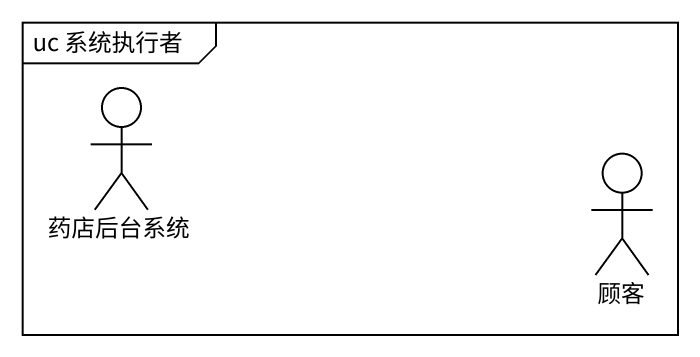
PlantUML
@startuml
mainframe uc 系统执行者
actor 药店后台系统
actor 顾客
@enduml
